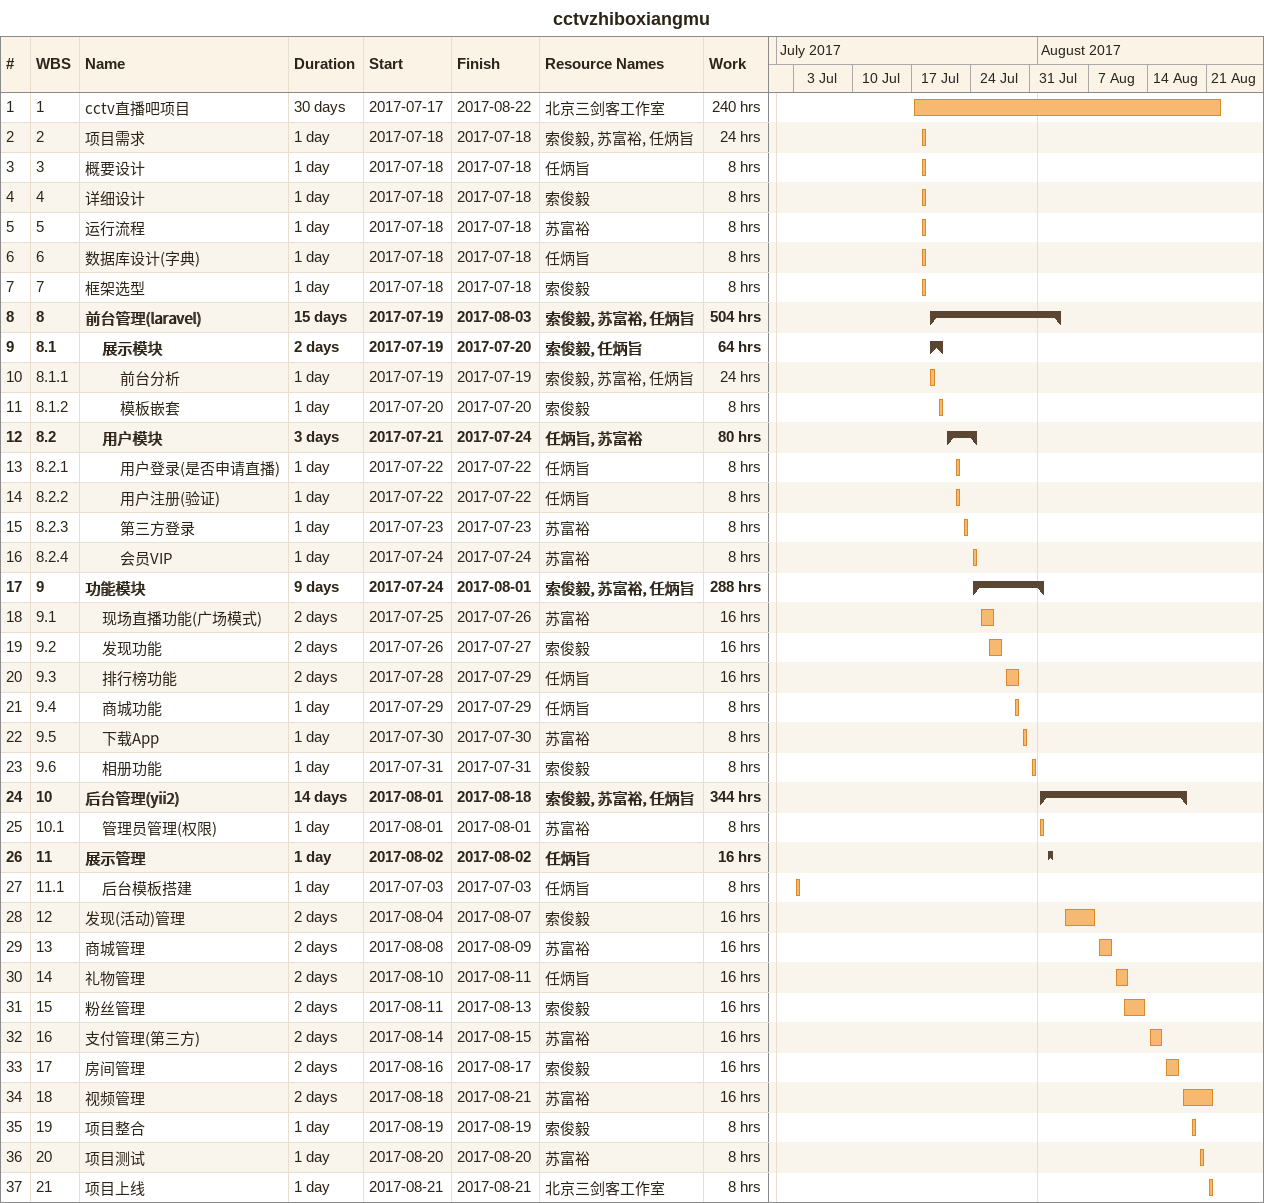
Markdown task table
cctvzhiboxiangmu

| ID | WBS | Task | Duration | Start | Finish | Resources | Work (h) |
|---|---|---|---|---|---|---|---|
| 1 | 1 | cctv直播吧项目 | 30d | 2017-07-17 | 2017-08-22 | 北京三剑客工作室 | 240 |
| 2 | 2 | 项目需求 | 1d | 2017-07-18 | 2017-07-18 | 索俊毅, 苏富裕, 任炳旨 | 24 |
| 3 | 3 | 概要设计 | 1d | 2017-07-18 | 2017-07-18 | 任炳旨 | 8 |
| 4 | 4 | 详细设计 | 1d | 2017-07-18 | 2017-07-18 | 索俊毅 | 8 |
| 5 | 5 | 运行流程 | 1d | 2017-07-18 | 2017-07-18 | 苏富裕 | 8 |
| 6 | 6 | 数据库设计(字典) | 1d | 2017-07-18 | 2017-07-18 | 任炳旨 | 8 |
| 7 | 7 | 框架选型 | 1d | 2017-07-18 | 2017-07-18 | 索俊毅 | 8 |
| 8 | 8 | **前台管理(laravel)** | 15d | 2017-07-19 | 2017-08-03 | 索俊毅, 苏富裕, 任炳旨 | 504 |
| 9 | 8.1 | **展示模块** | 2d | 2017-07-19 | 2017-07-20 | 索俊毅, 任炳旨 | 64 |
| 10 | 8.1.1 | 前台分析 | 1d | 2017-07-19 | 2017-07-19 | 索俊毅, 苏富裕, 任炳旨 | 24 |
| 11 | 8.1.2 | 模板嵌套 | 1d | 2017-07-20 | 2017-07-20 | 索俊毅 | 8 |
| 12 | 8.2 | **用户模块** | 3d | 2017-07-21 | 2017-07-24 | 任炳旨, 苏富裕 | 80 |
| 13 | 8.2.1 | 用户登录(是否申请直播) | 1d | 2017-07-22 | 2017-07-22 | 任炳旨 | 8 |
| 14 | 8.2.2 | 用户注册(验证) | 1d | 2017-07-22 | 2017-07-22 | 任炳旨 | 8 |
| 15 | 8.2.3 | 第三方登录 | 1d | 2017-07-23 | 2017-07-23 | 苏富裕 | 8 |
| 16 | 8.2.4 | 会员VIP | 1d | 2017-07-24 | 2017-07-24 | 苏富裕 | 8 |
| 17 | 9 | **功能模块** | 9d | 2017-07-24 | 2017-08-01 | 索俊毅, 苏富裕, 任炳旨 | 288 |
| 18 | 9.1 | 现场直播功能(广场模式) | 2d | 2017-07-25 | 2017-07-26 | 苏富裕 | 16 |
| 19 | 9.2 | 发现功能 | 2d | 2017-07-26 | 2017-07-27 | 索俊毅 | 16 |
| 20 | 9.3 | 排行榜功能 | 2d | 2017-07-28 | 2017-07-29 | 任炳旨 | 16 |
| 21 | 9.4 | 商城功能 | 1d | 2017-07-29 | 2017-07-29 | 任炳旨 | 8 |
| 22 | 9.5 | 下载App | 1d | 2017-07-30 | 2017-07-30 | 苏富裕 | 8 |
| 23 | 9.6 | 相册功能 | 1d | 2017-07-31 | 2017-07-31 | 索俊毅 | 8 |
| 24 | 10 | **后台管理(yii2)** | 14d | 2017-08-01 | 2017-08-18 | 索俊毅, 苏富裕, 任炳旨 | 344 |
| 25 | 10.1 | 管理员管理(权限) | 1d | 2017-08-01 | 2017-08-01 | 苏富裕 | 8 |
| 26 | 11 | **展示管理** | 1d | 2017-08-02 | 2017-08-02 | 任炳旨 | 16 |
| 27 | 11.1 | 后台模板搭建 | 1d | 2017-07-03 | 2017-07-03 | 任炳旨 | 8 |
| 28 | 12 | 发现(活动)管理 | 2d | 2017-08-04 | 2017-08-07 | 索俊毅 | 16 |
| 29 | 13 | 商城管理 | 2d | 2017-08-08 | 2017-08-09 | 苏富裕 | 16 |
| 30 | 14 | 礼物管理 | 2d | 2017-08-10 | 2017-08-11 | 任炳旨 | 16 |
| 31 | 15 | 粉丝管理 | 2d | 2017-08-11 | 2017-08-13 | 索俊毅 | 16 |
| 32 | 16 | 支付管理(第三方) | 2d | 2017-08-14 | 2017-08-15 | 苏富裕 | 16 |
| 33 | 17 | 房间管理 | 2d | 2017-08-16 | 2017-08-17 | 索俊毅 | 16 |
| 34 | 18 | 视频管理 | 2d | 2017-08-18 | 2017-08-21 | 苏富裕 | 16 |
| 35 | 19 | 项目整合 | 1d | 2017-08-19 | 2017-08-19 | 索俊毅 | 8 |
| 36 | 20 | 项目测试 | 1d | 2017-08-20 | 2017-08-20 | 苏富裕 | 8 |
| 37 | 21 | 项目上线 | 1d | 2017-08-21 | 2017-08-21 | 北京三剑客工作室 | 8 |
